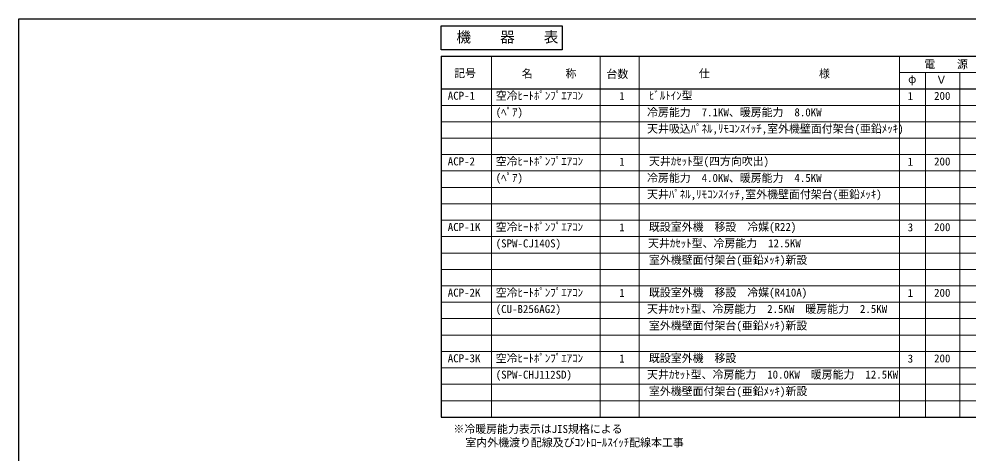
# Model space of a CAD drawing. Units: millimetres, scale not verified. Extents: x -19928 to 19928, y -13899 to 13899.
# Drawn here: x -19928 to 6136, y 1984 to 13899 of the extents above; entities that cross this region are included whole.
import ezdxf
from ezdxf.enums import TextEntityAlignment as Align

# ---------------------------------------------------------------- set-up
doc = ezdxf.new("R2010")
doc.units = ezdxf.units.MM
doc.header["$LTSCALE"] = 100
doc.layers.add('0-9_引出線', color=3, linetype='Continuous', lineweight=9)
doc.layers.add('0-A_図面枠', color=3, linetype='Continuous', lineweight=25)
doc.styles.add('ＭＳ ゴシック', font='')
doc.styles.get('ＭＳ ゴシック').set_extended_font_data('MS Gothic')

msp = doc.modelspace()

# ---------------------------------------------------------------- linework, layer by layer
at = {"layer": '0-9_引出線', "lineweight": 25}
for p, q in [((-8335, 13054.9), (-8335, 13715.7)), ((-5007.5, 13054.9), (-8335, 13054.9)), ((-8335, 12879.3), (10837.9, 12879.3)), ((-8335, 12879.3), (-8335, 2969.4)), ((-8335, 11978.4), (10837.9, 11978.4)), ((-8335, 2969.4), (10837.9, 2969.4))]:
    msp.add_line(p, q, dxfattribs=at)
at = {"layer": '0-9_引出線', "color": 4}
for p, q in [((-6953.8, 12879.3), (-6953.8, 2969.4)), ((-3968.4, 12879.3), (-3968.4, 2969.4)), ((-2895.9, 12879.3), (-2895.9, 2969.4)), ((4255.5, 12879.3), (4255.5, 2969.4)), ((6940.8, 12428.9), (4255.5, 12428.9)), ((4970.5, 12428.9), (4970.5, 2969.4)), ((5915.7, 12428.9), (5915.7, 2969.4)), ((-8335, 11528), (10837.9, 11528)), ((-8335, 11077.5), (10837.9, 11077.5)), ((-8335, 10627.1), (10837.9, 10627.1)), ((-8335, 10176.6), (10837.9, 10176.6)), ((-8335, 9726.2), (10837.9, 9726.2)), ((-8335, 9275.7), (10837.9, 9275.7)), ((-8335, 8825.3), (10837.9, 8825.3)), ((-8335, 8374.8), (10837.9, 8374.8)), ((-8335, 7924.4), (10837.9, 7924.4)), ((-8335, 7473.9), (10837.9, 7473.9)), ((-8335, 7023.5), (10837.9, 7023.5)), ((-8335, 6573), (10837.9, 6573)), ((-8335, 6122.6), (10837.9, 6122.6)), ((-8335, 5672.1), (10837.9, 5672.1)), ((-8335, 5221.7), (10837.9, 5221.7)), ((-8335, 4771.2), (10837.9, 4771.2)), ((-8335, 4320.8), (10837.9, 4320.8)), ((-8335, 3870.3), (10837.9, 3870.3)), ((-8335, 3419.9), (10837.9, 3419.9))]:
    msp.add_line(p, q, dxfattribs=at)
at = {"layer": '0-9_引出線', "lineweight": 25}
msp.add_lwpolyline([(-8335, 13715.7), (-5007.5, 13715.7), (-5007.5, 13054.9)], dxfattribs=at)
at = {"layer": '0-A_図面枠', "color": 5}
for p, q in [((-19928.3, -13899.2), (-19928.3, 13899.2)), ((-19928.3, 13899.2), (19928.3, 13899.2))]:
    msp.add_line(p, q, dxfattribs=at)

# ---------------------------------------------------------------- texts
at = {"layer": '0-9_引出線', "color": 7, "style": 'ＭＳ ゴシック'}
msp.add_text('機\u3000\u3000器\u3000\u3000表', height=293.3, dxfattribs=at).set_placement((-7913.6, 13168.3), align=Align.BOTTOM_LEFT)
at = {"layer": '0-9_引出線', "style": 'ＭＳ ゴシック'}
for s, p in [('電\u3000\u3000源', (4934.3, 12478.4)), ('記号', (-7976, 12234.3)), ('名\u3000\u3000\u3000称', (-6119.9, 12223.8)), ('台数', (-3793.8, 12213.3)), ('仕\u3000\u3000\u3000\u3000\u3000\u3000\u3000\u3000\u3000\u3000様', (-1256.2, 12223.8)), ('φ', (4491.3, 12074.3)), ('Ｖ', (5253.1, 12053.1)), ('ACP-1', (-8152.1, 11616.1)), ('空冷ﾋｰﾄﾎﾟﾝﾌﾟｴｱｺﾝ', (-6835.3, 11616.1)), ('1', (-3443, 11608.2)), ('ﾋﾞﾙﾄｲﾝ型', (-2627, 11619.1)), ('1', (4479.8, 11607.6)), ('200', (5204.2, 11613)), ('(ﾍﾟｱ)', (-6835.3, 11165.7)), ('冷房能力\u30007.1KW、暖房能力\u30008.0KW', (-2679.5, 11162.2)), ('天井吸込ﾊﾟﾈﾙ,ﾘﾓｺﾝｽｲｯﾁ,室外機壁面付架台(亜鉛ﾒｯｷ)', (-2679.5, 10711.7)), ('ACP-2', (-8152.1, 9814.3)), ('空冷ﾋｰﾄﾎﾟﾝﾌﾟｴｱｺﾝ', (-6835.3, 9814.3)), ('1', (-3443, 9806.4)), ('天井ｶｾｯﾄ型(四方向吹出)', (-2627, 9817.3)), ('1', (4479.8, 9805.8)), ('200', (5204.2, 9811.2)), ('(ﾍﾟｱ)', (-6835.3, 9363.9)), ('冷房能力\u30004.0KW、暖房能力\u30004.5KW', (-2679.5, 9360.4)), ('天井ﾊﾟﾈﾙ,ﾘﾓｺﾝｽｲｯﾁ,室外機壁面付架台(亜鉛ﾒｯｷ)', (-2679.5, 8909.9)), ('ACP-1K', (-8152.1, 8012.5)), ('空冷ﾋｰﾄﾎﾟﾝﾌﾟｴｱｺﾝ', (-6835.3, 8012.5)), ('1', (-3443, 8004.6)), ('既設室外機\u3000移設\u3000冷媒(R22)', (-2627, 8015.5)), ('3', (4479.8, 8004)), ('200', (5204.2, 8009.4)), ('(SPW-CJ140S)', (-6835.3, 7562.1)), ('天井ｶｾｯﾄ型、冷房能力\u300012.5KW', (-2653.3, 7565.1)), ('室外機壁面付架台(亜鉛ﾒｯｷ)新設', (-2627, 7108.1)), ('空冷ﾋｰﾄﾎﾟﾝﾌﾟｴｱｺﾝ', (-6835.3, 6210.7)), ('既設室外機\u3000移設\u3000冷媒(R410A)', (-2627, 6213.7)), ('ACP-2K', (-8152.1, 6210.7)), ('1', (-3443, 6202.8)), ('1', (4479.8, 6202.2)), ('200', (5204.2, 6207.6)), ('(CU-B256AG2)', (-6835.3, 5760.3)), ('天井ｶｾｯﾄ型、冷房能力\u30002.5KW\u3000暖房能力\u30002.5KW', (-2679.5, 5763.3)), ('室外機壁面付架台(亜鉛ﾒｯｷ)新設', (-2627, 5306.3)), ('ACP-3K', (-8152.1, 4408.9)), ('空冷ﾋｰﾄﾎﾟﾝﾌﾟｴｱｺﾝ', (-6835.3, 4408.9)), ('既設室外機\u3000移設', (-2627, 4411.9)), ('1', (-3443, 4401)), ('3', (4479.8, 4400.4)), ('200', (5204.2, 4405.8)), ('(SPW-CHJ112SD)', (-6835.3, 3958.5)), ('天井ｶｾｯﾄ型、冷房能力\u300010.0KW\u3000暖房能力\u300012.5KW', (-2679.5, 3961.5)), ('室外機壁面付架台(亜鉛ﾒｯｷ)新設', (-2627, 3504.5)), ('※冷暖房能力表示はJIS規格による', (-7998.3, 2467.3)), ('室内外機渡り配線及びｺﾝﾄﾛｰﾙｽｲｯﾁ配線本工事', (-7668.4, 2096.1))]:
    msp.add_text(s, height=219.9, dxfattribs=at).set_placement(p, align=Align.BOTTOM_LEFT)

doc.saveas('drawing.dxf')
